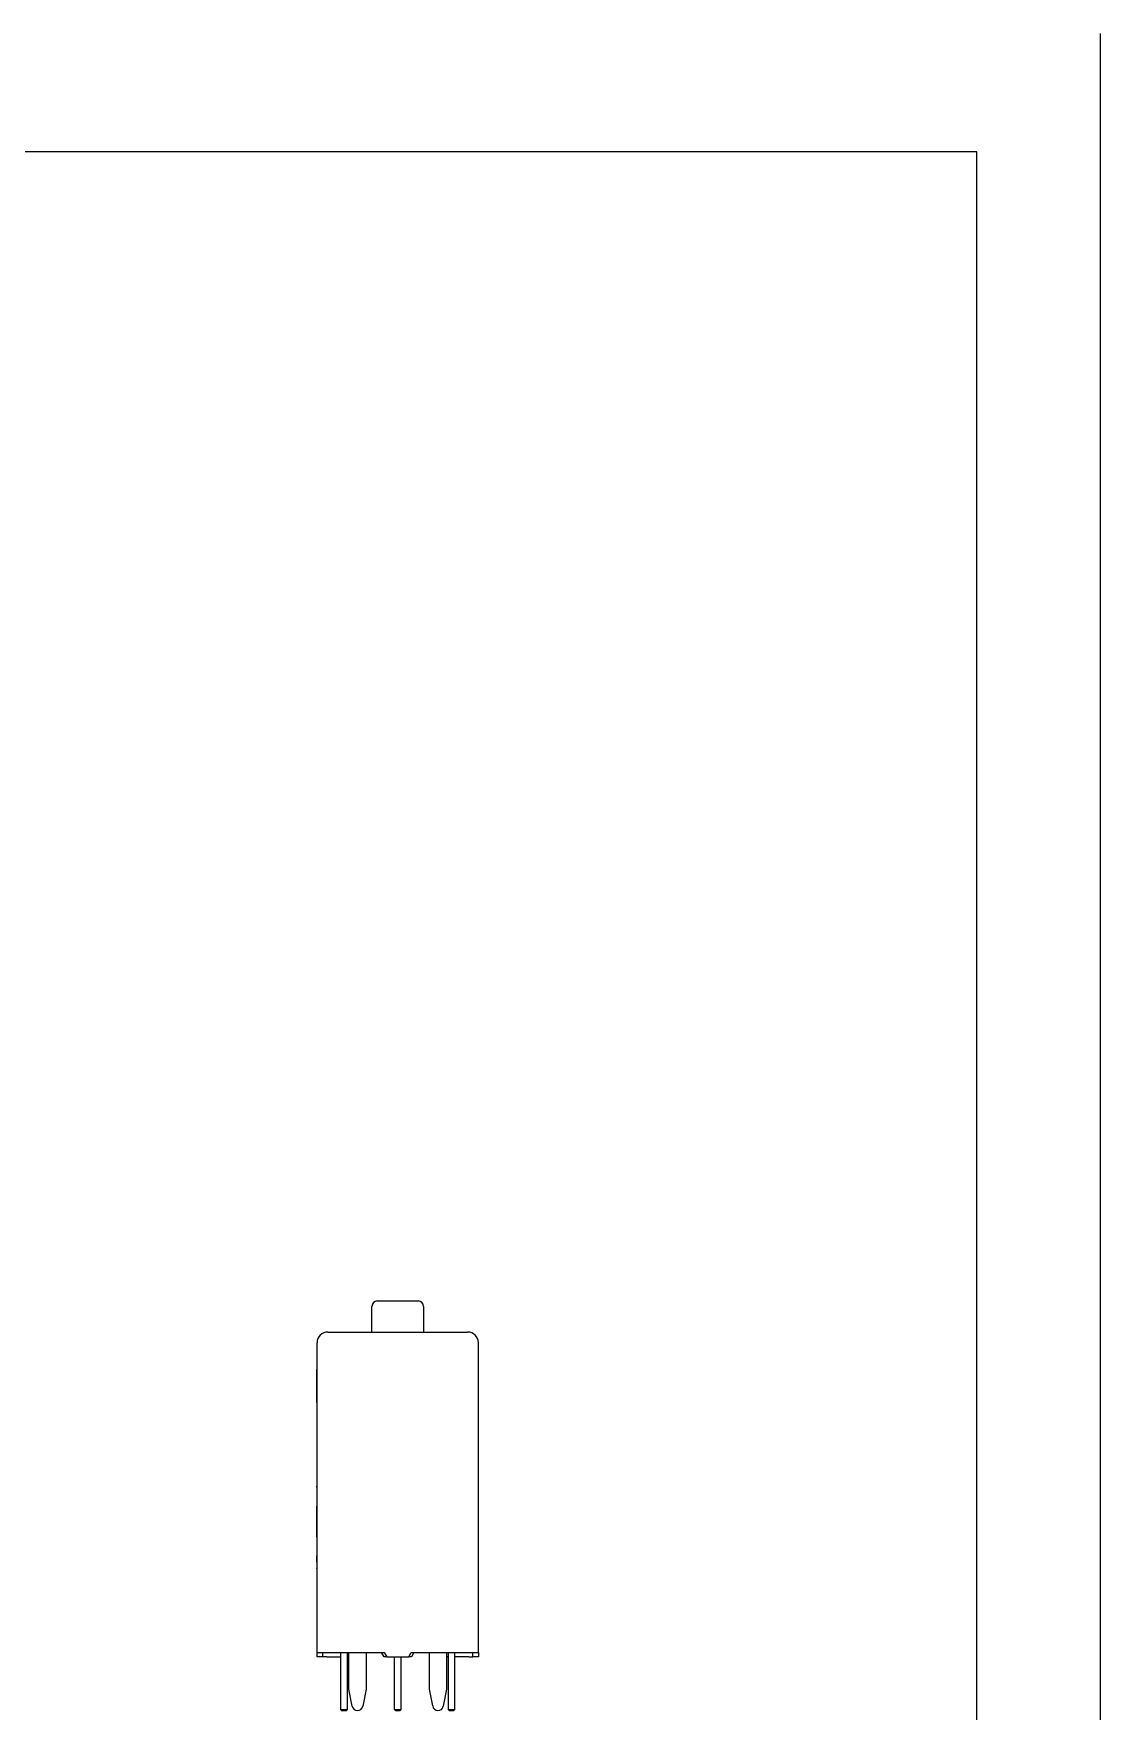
# Model space of a CAD drawing. Extents: x 10 to 220, y 10 to 307.
# Drawn here: x 120.8 to 220, y 151 to 307 of the extents above; entities that cross this region are included whole.
import ezdxf

# ---------------------------------------------------------------- set-up
doc = ezdxf.new("R2010")
doc.units = 0
doc.linetypes.add('NON_PLOTING', pattern=[0])
doc.layers.get('0').update_dxf_attribs({"linetype": 'CONTINUOUS'})
doc.layers.get('DEFPOINTS').update_dxf_attribs({"linetype": 'CONTINUOUS'})

msp = doc.modelspace()

# ---------------------------------------------------------------- linework, layer by layer
at = {"color": 110, "linetype": 'CONTINUOUS'}
for p, q in [((208.5, 296), (21.5, 296)), ((208.5, 21), (208.5, 296))]:
    msp.add_line(p, q, dxfattribs=at)
at = {"color": 7, "linetype": 'CONTINUOUS'}
for p, q in [((152.728502, 189.15834), (156.528502, 189.15834)), ((152.228502, 186.269785), (152.228502, 188.658341)), ((157.028502, 188.658341), (157.028502, 186.269785)), ((148.128502, 186.269785), (161.128503, 186.269785)), ((147.128502, 156.469784), (147.128502, 185.269785)), ((162.128502, 156.469784), (162.128502, 185.269785)), ((147.118502, 182.798124), (147.128502, 182.798124)), ((147.118502, 182.798095), (147.128502, 182.798095)), ((147.118502, 182.23157), (147.118502, 182.798095)), ((147.118502, 182.194947), (147.118502, 182.23157)), ((147.118502, 182.23157), (147.128502, 182.23157)), ((147.118502, 181.999536), (147.118502, 182.194947)), ((147.128502, 182.016309), (147.118502, 182.016309)), ((147.118502, 181.998817), (147.118502, 182.016309)), ((147.128502, 181.9995), (147.118502, 181.9995)), ((147.118502, 181.999173), (147.118502, 181.9995)), ((147.118502, 181.950718), (147.118502, 181.999173)), ((147.118502, 181.842686), (147.118502, 181.950718)), ((147.118502, 181.719053), (147.118502, 181.842686)), ((147.118502, 181.484987), (147.118502, 181.719053)), ((147.118502, 181.129889), (147.118502, 181.484987)), ((147.118502, 180.904724), (147.118502, 181.132312)), ((147.118502, 181.129889), (147.128502, 181.129889)), ((147.118502, 181.129888), (147.128502, 181.129888)), ((147.118502, 180.682668), (147.118502, 180.904724)), ((147.118502, 180.682668), (147.128502, 180.682668)), ((147.118502, 180.336595), (147.118502, 180.682667)), ((147.118502, 180.682667), (147.128502, 180.682667)), ((147.118502, 180.336595), (147.128502, 180.336595)), ((147.118502, 180.076312), (147.118502, 180.336595)), ((147.118502, 179.88858), (147.118502, 180.076312)), ((147.118502, 179.758244), (147.118502, 179.88858)), ((147.118502, 179.728767), (147.118502, 179.758244)), ((147.118502, 179.728767), (147.128502, 179.728767)), ((147.118502, 179.724731), (147.118502, 179.728767)), ((147.118502, 179.724731), (147.128502, 179.724731)), ((147.118502, 177.828892), (147.128502, 177.828892)), ((147.118502, 177.685303), (147.128502, 177.685303)), ((147.118502, 177.285303), (147.128502, 177.285303)), ((147.118502, 176.926328), (147.128502, 176.926328)), ((147.118502, 175.982739), (147.128502, 175.982739)), ((147.118502, 175.982739), (147.118502, 175.812938)), ((147.118502, 175.812938), (147.128502, 175.812938)), ((147.118502, 175.802682), (147.128502, 175.802682)), ((147.118502, 174.849405), (147.128502, 174.849405)), ((147.118502, 174.839149), (147.128502, 174.839149)), ((147.118502, 174.675046), (147.128502, 174.675046)), ((147.118502, 174.1212), (147.128502, 174.1212)), ((147.118502, 174.064546), (147.118502, 173.823764)), ((147.118502, 173.823764), (147.128502, 173.823764)), ((147.118502, 173.823764), (147.118502, 173.654777)), ((147.118502, 173.598123), (147.128502, 173.598123)), ((147.118502, 173.013508), (147.128502, 173.013508)), ((147.118502, 172.839149), (147.128502, 172.839149)), ((147.118502, 172.823194), (147.128502, 172.823194)), ((147.118502, 171.855947), (147.118502, 171.948123)), ((147.118502, 171.948123), (147.128502, 171.948123)), ((147.118502, 171.82761), (147.128502, 171.82761)), ((147.118502, 171.82246), (147.128502, 171.82246)), ((147.118502, 171.82246), (147.118502, 171.819918)), ((147.118502, 171.819918), (147.128502, 171.819918)), ((147.118502, 171.819918), (147.118502, 170.315644)), ((147.118502, 170.315644), (147.128502, 170.315644)), ((147.118502, 170.315644), (147.118502, 170.07585)), ((147.118502, 167.298123), (147.118502, 170.07585)), ((147.118502, 170.07585), (147.128502, 170.07585)), ((147.128502, 167.298123), (147.118502, 167.298123)), ((147.118502, 167.211078), (147.118502, 167.298123)), ((147.118502, 167.211078), (147.118502, 165.467696)), ((147.118502, 164.866676), (147.118502, 165.467696)), ((147.117252, 164.565858), (147.118502, 164.565858)), ((147.118502, 164.866676), (147.128502, 164.866676)), ((147.118502, 164.866676), (147.118502, 164.298123)), ((147.118502, 164.287808), (147.118502, 164.298123)), ((147.118502, 164.298123), (147.128502, 164.298123)), ((147.118502, 164.288821), (147.128502, 164.288821)), ((147.118502, 161.818636), (147.128502, 161.818636)), ((147.118502, 161.634021), (147.128502, 161.634021)), ((147.118502, 161.1212), (147.128502, 161.1212)), ((147.118502, 161.064546), (147.118502, 160.864789)), ((147.118502, 160.864789), (147.128502, 160.864789)), ((147.118502, 160.864789), (147.118502, 159.818636)), ((147.118502, 159.818636), (147.128502, 159.818636)), ((147.118502, 159.801512), (147.128502, 159.801512)), ((147.128502, 156.469784), (148.128502, 156.469784)), ((147.128502, 156.069785), (147.128502, 156.469784)), ((147.628502, 156.069785), (147.128502, 156.069785)), ((147.628502, 156.469784), (147.628502, 156.069785)), ((148.028502, 156.069785), (147.628502, 156.069785)), ((148.028502, 156.069785), (149.308502, 156.069785)), ((148.128502, 156.469784), (153.378502, 156.469784)), ((149.308502, 156.469784), (149.308502, 151.169784)), ((149.948502, 151.169784), (149.948502, 156.469784)), ((149.948502, 156.069785), (150.078502, 156.069785)), ((150.078502, 153.069784), (150.078502, 156.469784)), ((151.678502, 156.469784), (151.678502, 153.069784)), ((153.359442, 156.069785), (153.128502, 156.469784)), ((153.609442, 156.069785), (153.359442, 156.069785)), ((153.378502, 156.469784), (153.609442, 156.069785)), ((153.609442, 156.069785), (155.647562, 156.069785)), ((154.308502, 156.069785), (154.308502, 151.169784)), ((154.948502, 151.169784), (154.948502, 156.069785)), ((155.647562, 156.069785), (155.878502, 156.469784)), ((155.897562, 156.069785), (155.647562, 156.069785)), ((155.878502, 156.469784), (161.128503, 156.469784)), ((156.128502, 156.469784), (155.897562, 156.069785)), ((157.578502, 153.069784), (157.578502, 156.469784)), ((159.178502, 156.469784), (159.178502, 153.069784)), ((159.308502, 156.069785), (159.178502, 156.069785)), ((159.308502, 156.469784), (159.308502, 151.169784)), ((159.948502, 151.169784), (159.948502, 156.469784)), ((161.228502, 156.069785), (159.948502, 156.069785)), ((161.128503, 156.469784), (162.128502, 156.469784)), ((161.228502, 156.069785), (161.628503, 156.069785)), ((161.628503, 156.069785), (161.628503, 156.469784)), ((162.128502, 156.069785), (161.628503, 156.069785)), ((162.128502, 156.469784), (162.128502, 156.069785)), ((150.388502, 151.474973), (150.078502, 153.069784)), ((151.678502, 153.069784), (151.368502, 151.474973)), ((157.882825, 151.504181), (157.578502, 153.069784)), ((159.178502, 153.069784), (158.869369, 151.474656)), ((149.317289, 151.160998), (149.408502, 151.069784)), ((149.338502, 151.169784), (149.948502, 151.169784)), ((149.408502, 151.069784), (149.848502, 151.069784)), ((149.848502, 151.069784), (149.948502, 151.169784)), ((154.317289, 151.160998), (154.408502, 151.069784)), ((154.338502, 151.169784), (154.948502, 151.169784)), ((154.408502, 151.069784), (154.848502, 151.069784)), ((154.848502, 151.069784), (154.948502, 151.169784)), ((159.317289, 151.160998), (159.408503, 151.069784)), ((159.338502, 151.169784), (159.948502, 151.169784)), ((159.408503, 151.069784), (159.848502, 151.069784)), ((159.848502, 151.069784), (159.948502, 151.169784))]:
    msp.add_line(p, q, dxfattribs=at)
for points in [[(149.308502, 151.169784), (149.309079, 151.169208), (149.310786, 151.1675), (149.313558, 151.164729), (149.317289, 151.160998)], [(154.308502, 151.169784), (154.309079, 151.169208), (154.310786, 151.1675), (154.313558, 151.164729), (154.317289, 151.160998)], [(159.308502, 151.169784), (159.309078, 151.169208), (159.310785, 151.1675), (159.313558, 151.164729), (159.317289, 151.160998)]]:
    msp.add_lwpolyline(points, dxfattribs=at)
for centre, radius, start, end in [((152.728502, 188.658341), 0.5, 90, 180), ((156.528502, 188.658341), 0.5, 360, 90), ((148.128502, 185.269784), 1, 90, 180), ((161.128502, 185.269784), 1, 0, 90), ((150.878502, 151.570219), 0.499171, 191, 349), ((158.378502, 151.569784), 0.5, 187.539366, 349.032148), ((149.338502, 151.139784), 0.03, 90, 135), ((154.338502, 151.139784), 0.03, 90, 135), ((159.338502, 151.139784), 0.03, 90, 135)]:
    msp.add_arc(centre, radius, start, end, dxfattribs=at)
for points, start_tangent, end_tangent in [([(147.1185022959261, 177.82889208650047), (147.1185022959261, 177.8268609819754), (147.1185022959261, 177.82473372904113), (147.1185022959261, 177.82241417928893), (147.1185022959261, 177.81980618430947), (147.1185022959261, 177.81681359569376), (147.11850229592616, 177.8133402650328), (147.1185022959261, 177.80929004391749), (147.1185022959261, 177.80456678393872), (147.1185022959261, 177.7990743366876), (147.11850229592616, 177.79271655375493), (147.11850229592616, 177.78539728673167), (147.1185022959261, 177.7770401468267), (147.1185022959261, 177.76770746039168), (147.11850229592616, 177.75752097291885), (147.11850229592616, 177.74660265598516), (147.11850229592616, 177.73507448116732), (147.1185022959261, 177.72305842004218), (147.1185022959261, 177.71067644418662), (147.1185022959261, 177.69805052517742), (147.1185022959261, 177.68530263459138)], (2.7354e-11, -1), (1e-16, -1)), ([(147.1185022959261, 177.68530263459138), (147.11850229592616, 177.66703651398726), (147.1185022959261, 177.6487379534006), (147.11850229592616, 177.6303745128489), (147.1185022959261, 177.61191375234947), (147.11850229592616, 177.59332323191987), (147.1185022959261, 177.57457051157755), (147.1185022959261, 177.55562315133994), (147.1185022959261, 177.5364487112244), (147.1185022959261, 177.51701475124858), (147.11850229592616, 177.49728883142978), (147.11850229592616, 177.47723851178546), (147.1185022959261, 177.45683883325862), (147.1185022959261, 177.436112172189), (147.1185022959261, 177.41509936466397), (147.11850229592616, 177.3938412887485), (147.1185022959261, 177.3723788225076), (147.1185022959261, 177.35075284400662), (147.1185022959261, 177.32900423131028), (147.11850229592616, 177.3071738624839), (147.1185022959261, 177.28530261559237)], (3.1091e-12, -1), (-2.6014e-12, -1)), ([(147.1185022959261, 177.28530261559237), (147.1185022959261, 177.2664931353715), (147.1185022959261, 177.24769972237044), (147.1185022959261, 177.2289384438091), (147.11850229592622, 177.21022536690737), (147.1185022959261, 177.19157655888486), (147.11850229592616, 177.17300808696166), (147.1185022959261, 177.1545360183574), (147.1185022959261, 177.13617642029214), (147.1185022959261, 177.11794535998555), (147.1185022959261, 177.09985890465765), (147.1185022959261, 177.0819331215281), (147.1185022959261, 177.06418088128532), (147.1185022959261, 177.04659195725526), (147.1185022959261, 177.0291459731394), (147.11850229592616, 177.01182250894996), (147.11850229592616, 176.9946011446991), (147.1185022959261, 176.97746146039918), (147.1185022959261, 176.96038303606255), (147.11850229592616, 176.94334545170128), (147.1185022959261, 176.92632828732778)], (-3.0233e-12, -1), (-3.3384e-12, -1)), ([(147.1185022959261, 176.92632828732778), (147.1185022959261, 176.90380597028349), (147.11850229592616, 176.88131159407678), (147.1185022959261, 176.85887309954546), (147.1185022959261, 176.83651842752712), (147.11850229592616, 176.81427551885946), (147.11850229592616, 176.79217231438014), (147.11850229592616, 176.77023675492674), (147.1185022959261, 176.74849678133708), (147.11850229592616, 176.7269803344487), (147.1185022959261, 176.70571535509936), (147.11850229592616, 176.68472978412666), (147.1185022959261, 176.66404595675962), (147.1185022959261, 176.64364600404147), (147.11850229592616, 176.6234945057208), (147.1185022959261, 176.60355596831204), (147.1185022959261, 176.58379489832993), (147.1185022959261, 176.5641758022892), (147.1185022959261, 176.54466318670447), (147.1185022959261, 176.52522155809038), (147.1185022959261, 176.50581542296166)], (-2.5255e-12, -1), (1e-16, -1)), ([(147.1185022959261, 176.50581542296166), (147.11850229592622, 176.48108342757075), (147.11850229592616, 176.45632490135063), (147.1185022959261, 176.43151331347224), (147.1185022959261, 176.40662213310642), (147.11850229592616, 176.3816248294241), (147.1185022959261, 176.356494871596), (147.11850229592616, 176.33120572879304), (147.1185022959261, 176.30573087018615), (147.11850229592616, 176.2800437649461), (147.1185022959261, 176.25411788224378), (147.11850229592616, 176.22792669125008), (147.1185022959261, 176.20144881325334), (147.1185022959261, 176.17470090288793), (147.11850229592616, 176.1477166442356), (147.1185022959261, 176.12052980133723), (147.1185022959261, 176.09317413823382), (147.1185022959261, 176.06568341896644), (147.1185022959261, 176.038091407576), (147.11850229592616, 176.0104318681036), (147.1185022959261, 175.98273856459016)], (4.5944e-12, -1), (-4.1078e-12, -1)), ([(147.1185022959261, 174.83914871593768), (147.1185022959261, 174.83682599801736), (147.1185022959261, 174.8343934250166), (147.1185022959261, 174.83174114185502), (147.1185022959261, 174.8287592934521), (147.11850229592616, 174.82533802472744), (147.1185022959261, 174.82136748060068), (147.1185022959261, 174.81673780599135), (147.1185022959261, 174.811339145819), (147.11850229592616, 174.80506164500326), (147.1185022959261, 174.79779544846363), (147.1185022959261, 174.78943070111973), (147.1185022959261, 174.77988009890498), (147.1185022959261, 174.769214808405), (147.1185022959261, 174.7575739384513), (147.1185022959261, 174.74509685753725), (147.1185022959261, 174.7319229341563), (147.11850229592616, 174.71819153680178), (147.11850229592616, 174.7040420339671), (147.1185022959261, 174.68961379414563), (147.1185022959261, 174.67504618583078)], (1e-16, -1), (3.9209e-12, -1)), ([(147.1185022959261, 174.67504618583078), (147.1185022959261, 174.6503608055521), (147.1185022959261, 174.62561924649734), (147.1185022959261, 174.6007653298903), (147.1185022959261, 174.57574287695482), (147.1185022959261, 174.55049570891484), (147.1185022959261, 174.52496764699413), (147.1185022959261, 174.49910251241664), (147.1185022959261, 174.47284412640624), (147.1185022959261, 174.4461363101867), (147.1185022959261, 174.41892288498195), (147.1185022959261, 174.3911476720158), (147.11850229592616, 174.36276634506012), (147.11850229592616, 174.33381585393437), (147.1185022959261, 174.30436724206598), (147.11850229592616, 174.274491669561), (147.1185022959261, 174.24426029652548), (147.1185022959261, 174.2137442830657), (147.1185022959261, 174.1830147892875), (147.1185022959261, 174.15214297529724), (147.1185022959261, 174.12120000120078)], (1e-16, -1), (1e-16, -1)), ([(147.1185022959261, 173.59812307734566), (147.1185022959261, 173.5659720187031), (147.11850229592616, 173.53387538374685), (147.1185022959261, 173.50188759616321), (147.1185022959261, 173.47006307963835), (147.1185022959261, 173.43845625785877), (147.1185022959261, 173.4071215545106), (147.1185022959261, 173.37611339328024), (147.11850229592616, 173.34548619785392), (147.1185022959261, 173.31529439191792), (147.1185022959261, 173.28559239915865), (147.1185022959261, 173.25643464326225), (147.11850229592616, 173.22786582368994), (147.1185022959261, 173.19985341408756), (147.1185022959261, 173.17232806164904), (147.11850229592616, 173.1452201867796), (147.1185022959261, 173.11846020988435), (147.1185022959261, 173.09197855136844), (147.1185022959261, 173.0657056316371), (147.1185022959261, 173.0395718710954), (147.1185022959261, 173.01350769014857)], (1e-16, -1), (1e-16, -1)), ([(147.1185022959261, 173.01350769014857), (147.1185022959261, 172.99849746518598), (147.11850229592616, 172.98360476191942), (147.1185022959261, 172.96894710204487), (147.11850229592616, 172.95464200725823), (147.1185022959261, 172.94080699925567), (147.11850229592616, 172.92755959973312), (147.1185022959261, 172.91501733038646), (147.11850229592616, 172.90329771291184), (147.1185022959261, 172.8925182690052), (147.11850229592616, 172.88279652036252), (147.11850229592616, 172.87424998867985), (147.11850229592616, 172.86697190731903), (147.11850229592616, 172.86088585613163), (147.11850229592616, 172.8558430669211), (147.1185022959261, 172.85169450226226), (147.1185022959261, 172.8482911247298), (147.1185022959261, 172.84548389689837), (147.1185022959261, 172.84312378134283), (147.1185022959261, 172.84106174063783), (147.1185022959261, 172.83914873735807)], (-3.802e-12, -1), (1e-16, -1)), ([(147.1185022959261, 161.81863606801087), (147.11850229592616, 161.81552778872623), (147.1185022959261, 161.812305097665), (147.1185022959261, 161.80885358305065), (147.11850229592616, 161.80505883310678), (147.1185022959261, 161.8008064360567), (147.1185022959261, 161.79598198012394), (147.1185022959261, 161.79047105353203), (147.11850229592616, 161.7841592445043), (147.1185022959261, 161.77693214126427), (147.1185022959261, 161.76867533203554), (147.1185022959261, 161.75927440504137), (147.1185022959261, 161.74863942542825), (147.1185022959261, 161.73684621915757), (147.1185022959261, 161.72403937039218), (147.11850229592616, 161.7103636852026), (147.11850229592616, 161.69596396965966), (147.1185022959261, 161.68098502983398), (147.11850229592616, 161.66557167179624), (147.1185022959261, 161.64986870161715), (147.1185022959261, 161.63402092536737)], (1.7963e-11, -1), (1e-16, -1)), ([(147.1185022959261, 161.63402092536737), (147.1185022959261, 161.61110445693996), (147.1185022959261, 161.58813708446553), (147.1185022959261, 161.5650679038974), (147.1185022959261, 161.54184601118848), (147.1185022959261, 161.51842050229195), (147.1185022959261, 161.4947404731609), (147.11850229592616, 161.47075501974842), (147.1185022959261, 161.44641323800747), (147.11850229592616, 161.42166422389144), (147.1185022959261, 161.3964570733531), (147.1185022959261, 161.37074088234573), (147.1185022959261, 161.34447549609388), (147.11850229592616, 161.3176944115262), (147.1185022959261, 161.29046199882328), (147.1185022959261, 161.26284273343313), (147.1185022959261, 161.23490109080356), (147.1185022959261, 161.20670154638245), (147.1185022959261, 161.17830857561773), (147.1185022959261, 161.14978665395725), (147.1185022959261, 161.12120025684888)], (1e-16, -1), (1.9907e-12, -1))]:
    msp.add_spline(points, degree=3, dxfattribs=dict(at, start_tangent=start_tangent, end_tangent=end_tangent))
at = {"layer": 'DEFPOINTS', "color": 100, "linetype": 'NON_PLOTING'}
msp.add_line((220, 10), (220, 307), dxfattribs=at)

doc.saveas('drawing.dxf')
